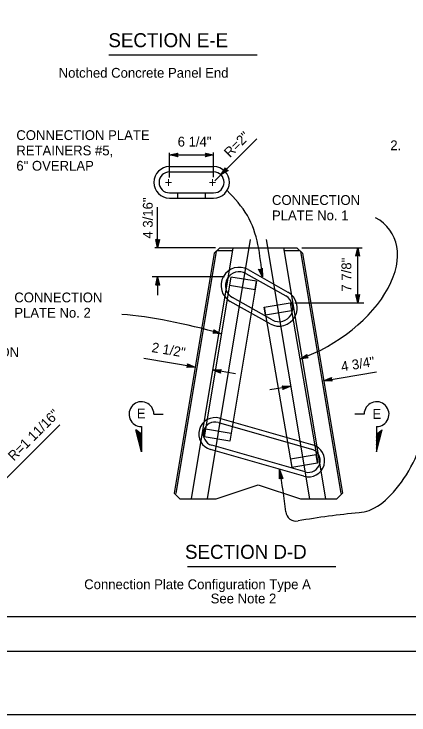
# Model space of a CAD drawing. Extents: x -894 to 866, y -476 to 714.
# Drawn here: x 61 to 343, y -476 to 24 of the extents above; entities that cross this region are included whole.
import ezdxf

# ---------------------------------------------------------------- set-up
doc = ezdxf.new("R2010")
doc.units = 0
for name, color, linetype in [('10 Sheet Format', 7, 'Continuous'), ('56 Stage 3 Anno', 7, 'Continuous'), ('57 Undefined', 7, 'Continuous'), ('60 Nongeo Data', 7, 'Continuous')]:
    doc.layers.add(name, color=color, linetype=linetype)

msp = doc.modelspace()

# ---------------------------------------------------------------- linework, layer by layer
at = {"layer": '10 Sheet Format'}
for p, q in [((-438.75, -406.04), (199.07, -406.04)), ((198.77, -406.04), (811.55, -406.04))]:
    msp.add_line(p, q, dxfattribs=at)
for points in [[(-894.04, 713.56), (865.96, 713.56), (865.96, -476.44), (-894.04, -476.44)], [(-863.43, 668.96), (836.57, 668.96), (836.57, -431.04), (-863.43, -431.04)], [(-863.43, 668.96), (836.57, 668.96), (836.57, -431.04), (-863.43, -431.04)]]:
    msp.add_lwpolyline(points, close=True, dxfattribs=at)
at = {"layer": '56 Stage 3 Anno'}
for p, q in [((208.48, -90.96), (234.15, -65.3)), ((203.2, -92.49), (203.2, -75.01)), ((171.71, -92.79), (171.71, -75.23)), ((171.71, -76.67), (177.61, -75.36)), ((171.71, -76.67), (203.2, -76.67)), ((177.61, -77.99), (171.71, -76.67)), ((171.71, -76.67), (171.71, -76.67)), ((177.4, -77.64), (173.07, -76.67)), ((173.08, -76.67), (177.38, -75.72)), ((174.43, -76.67), (177.21, -76.06)), ((177.17, -77.29), (174.43, -76.67)), ((175.79, -76.68), (176.98, -76.41)), ((177, -76.95), (175.79, -76.68)), ((177.61, -75.36), (176.83, -76.67)), ((176.83, -76.67), (177.61, -77.99)), ((177.61, -75.36), (177.61, -75.36)), ((177.61, -77.99), (177.61, -77.99)), ((198.09, -76.67), (197.3, -75.35)), ((197.3, -75.35), (197.3, -75.35)), ((197.3, -75.35), (203.2, -76.67)), ((203.2, -76.67), (197.3, -77.98)), ((197.3, -77.98), (198.09, -76.67)), ((197.3, -77.98), (197.3, -77.98)), ((197.51, -75.7), (201.85, -76.67)), ((201.83, -76.68), (197.53, -77.63)), ((200.48, -76.67), (197.7, -77.29)), ((197.74, -76.06), (200.48, -76.67)), ((197.91, -76.4), (199.12, -76.67)), ((199.12, -76.67), (197.93, -76.93)), ((203.2, -76.67), (203.2, -76.67)), ((208.48, -90.96), (211.73, -85.86)), ((213.59, -87.72), (208.48, -90.96)), ((213.19, -87.62), (209.44, -90)), ((209.45, -89.99), (211.82, -86.27)), ((210.41, -89.04), (211.94, -86.64)), ((212.78, -87.53), (210.41, -89.04)), ((211.37, -88.08), (212.02, -87.05)), ((212.42, -87.42), (211.37, -88.08)), ((211.73, -85.86), (211.73, -85.86)), ((211.73, -85.86), (212.1, -87.34)), ((212.1, -87.34), (213.59, -87.72)), ((213.59, -87.72), (213.59, -87.72)), ((204.14, -95.3), (208.48, -90.96)), ((208.48, -90.96), (208.48, -90.96)), ((163.19, -142.97), (163.19, -114.01)), ((161.86, -136.97), (161.86, -136.97)), ((164.53, -136.97), (164.53, -136.97)), ((229.41, -137.06), (198.57, -322.08)), ((240.83, -137.11), (271.66, -322.08)), ((204.51, -142.97), (161.17, -142.97)), ((163.19, -142.97), (163.19, -142.97)), ((266.22, -142.97), (309.35, -142.97)), ((304.81, -148.87), (306.13, -142.97)), ((305.16, -148.66), (306.13, -144.33)), ((306.13, -182.2), (306.13, -142.97)), ((306.13, -142.97), (306.13, -142.97)), ((306.13, -142.97), (307.44, -148.87)), ((306.14, -144.34), (307.09, -148.64)), ((306.13, -148.09), (304.81, -148.87)), ((304.81, -148.87), (304.81, -148.87)), ((305.52, -148.43), (306.13, -145.69)), ((305.86, -148.26), (306.13, -147.05)), ((306.13, -145.69), (306.75, -148.47)), ((306.13, -147.05), (306.39, -148.24)), ((307.44, -148.87), (306.13, -148.09)), ((307.44, -148.87), (307.44, -148.87)), ((238.02, -163.66), (235.34, -158.24)), ((235.34, -158.24), (235.34, -158.24)), ((235.34, -158.24), (236.8, -158.69)), ((237.69, -162.33), (235.74, -158.38)), ((237.37, -161.02), (236.11, -158.47)), ((237.05, -159.7), (236.51, -158.61)), ((236.8, -158.69), (237.89, -157.61)), ((237.02, -158.46), (237.05, -159.7)), ((237.31, -158.21), (237.37, -161.02)), ((237.6, -157.9), (237.69, -162.34)), ((237.89, -157.61), (237.89, -157.61)), ((237.89, -157.61), (238.02, -163.66)), ((210.88, -163.74), (159.44, -163.74)), ((163.19, -163.74), (163.19, -176.86)), ((163.19, -163.74), (163.19, -163.74)), ((238.02, -163.66), (238.02, -163.66)), ((161.85, -169.74), (161.85, -169.74)), ((164.52, -169.74), (164.52, -169.74)), ((306.13, -182.2), (304.82, -176.3)), ((304.82, -176.3), (304.82, -176.3)), ((304.82, -176.3), (306.13, -177.08)), ((306.13, -180.83), (305.18, -176.53)), ((306.14, -179.48), (305.52, -176.7)), ((306.14, -178.12), (305.87, -176.93)), ((306.13, -177.08), (307.45, -176.3)), ((307.45, -176.3), (306.13, -182.2)), ((307.1, -176.51), (306.13, -180.84)), ((306.75, -176.74), (306.14, -179.48)), ((306.41, -176.91), (306.14, -178.12)), ((307.45, -176.3), (307.45, -176.3)), ((261.26, -182.2), (310.37, -182.2)), ((306.13, -182.2), (306.13, -182.2)), ((202.68, -203.96), (203.8, -202.91)), ((208.72, -204.3), (202.68, -203.96)), ((202.68, -203.96), (202.68, -203.96)), ((207.4, -203.93), (203, -203.68)), ((206.11, -203.56), (203.26, -203.4)), ((203.8, -202.91), (203.39, -201.43)), ((203.39, -201.43), (203.39, -201.43)), ((203.39, -201.43), (208.72, -204.3)), ((203.5, -201.83), (207.42, -203.93)), ((204.8, -203.19), (203.58, -203.12)), ((203.63, -202.23), (206.11, -203.56)), ((203.71, -202.6), (204.8, -203.19)), ((208.72, -204.3), (208.72, -204.3)), ((264.72, -222.36), (269.8, -219.07)), ((266, -221.88), (269.71, -219.48)), ((267.27, -221.41), (269.66, -219.86)), ((269.8, -219.07), (269.52, -220.57)), ((269.8, -219.07), (269.8, -219.07)), ((190.09, -228.07), (153.32, -221.94)), ((270.72, -221.53), (264.72, -222.36)), ((264.72, -222.36), (264.72, -222.36)), ((270.4, -221.28), (266, -221.88)), ((270.06, -221.03), (267.27, -221.41)), ((268.55, -220.94), (269.57, -220.27)), ((269.77, -220.77), (268.55, -220.94)), ((269.52, -220.57), (270.72, -221.53)), ((270.72, -221.53), (270.72, -221.53)), ((184.05, -228.39), (185.04, -227.23)), ((190.09, -228.07), (184.05, -228.39)), ((184.05, -228.39), (184.05, -228.39)), ((188.74, -227.85), (184.34, -228.08)), ((185.04, -227.23), (184.48, -225.8)), ((184.48, -225.8), (184.48, -225.8)), ((184.48, -225.8), (190.09, -228.07)), ((187.41, -227.62), (184.57, -227.77)), ((184.64, -226.18), (188.75, -227.85)), ((184.81, -226.57), (187.41, -227.62)), ((186.07, -227.4), (184.85, -227.46)), ((184.92, -226.93), (186.07, -227.4)), ((190.09, -228.07), (190.09, -228.07)), ((202.52, -230.14), (208.56, -229.82)), ((218.88, -232.87), (202.52, -230.14)), ((208.13, -232.41), (202.52, -230.14)), ((202.52, -230.14), (202.52, -230.14)), ((203.87, -230.36), (208.27, -230.13)), ((208.56, -229.82), (207.57, -230.98)), ((208.56, -229.82), (208.56, -229.82)), ((207.98, -232.03), (203.86, -230.36)), ((205.2, -230.59), (208.05, -230.44)), ((207.81, -231.65), (205.2, -230.59)), ((206.54, -230.81), (207.76, -230.75)), ((207.69, -231.28), (206.54, -230.81)), ((207.57, -230.98), (208.13, -232.41)), ((208.13, -232.41), (208.13, -232.41)), ((281.77, -237.83), (319.43, -231.56)), ((281.77, -237.83), (287.38, -235.57)), ((287.81, -238.16), (281.77, -237.83)), ((281.77, -237.83), (281.77, -237.83)), ((287.54, -237.85), (283.11, -237.61)), ((283.12, -237.61), (287.21, -235.96)), ((284.45, -237.39), (287.09, -236.32)), ((287.26, -237.54), (284.45, -237.39)), ((285.79, -237.17), (286.92, -236.71)), ((287.03, -237.23), (285.79, -237.17)), ((287.38, -235.57), (286.82, -236.99)), ((286.82, -236.99), (287.81, -238.16)), ((287.38, -235.57), (287.38, -235.57)), ((287.81, -238.16), (287.81, -238.16)), ((243.41, -244.23), (258.27, -241.75)), ((253.22, -242.59), (252.23, -241.42)), ((252.23, -241.42), (252.23, -241.42)), ((252.23, -241.42), (258.27, -241.75)), ((252.5, -241.73), (256.93, -241.97)), ((258.27, -241.75), (252.66, -244.01)), ((252.66, -244.01), (253.22, -242.59)), ((252.66, -244.01), (252.66, -244.01)), ((252.78, -242.04), (255.59, -242.2)), ((256.92, -241.98), (252.83, -243.63)), ((255.59, -242.2), (252.95, -243.26)), ((253.01, -242.35), (254.25, -242.42)), ((254.25, -242.42), (253.12, -242.87)), ((258.27, -241.75), (258.27, -241.75)), ((54.11, -308.63), (93.37, -269.37)), ((251.32, -307.12), (250.21, -301.34)), ((250.37, -307.99), (250.21, -301.34)), ((250.21, -301.34), (252.52, -307.58)), ((251.92, -307.35), (250.21, -301.34)), ((250.21, -301.34), (250.85, -307.55)), ((250.61, -307.77), (250.21, -301.34)), ((250.21, -301.34), (251.08, -307.34)), ((251.62, -307.23), (250.21, -301.34)), ((250.21, -301.34), (252.22, -307.46)), ((250.85, -307.55), (250.37, -307.99)), ((250.85, -307.55), (251.32, -307.12)), ((251.32, -307.12), (251.92, -307.35)), ((251.92, -307.35), (252.52, -307.58))]:
    msp.add_line(p, q, dxfattribs=at)
for points in [[(164.53, -136.97), (163.19, -142.97), (161.86, -136.97), (162.22, -137.18), (163.19, -141.58), (164.18, -137.18), (163.82, -137.39), (163.2, -140.2), (162.57, -137.39), (162.93, -137.61), (163.2, -138.82), (163.47, -137.6), (163.19, -137.77), (161.86, -136.97), (163.19, -137.77)], [(161.85, -169.74), (163.19, -163.74), (164.52, -169.74), (164.17, -169.52), (163.2, -165.13), (162.21, -169.52), (162.56, -169.31), (163.19, -166.5), (163.82, -169.31), (163.46, -169.1), (163.19, -167.88), (162.92, -169.1), (163.19, -168.94), (164.52, -169.74), (163.19, -168.94)]]:
    msp.add_lwpolyline(points, close=True, dxfattribs=at)
for centre, radius, start, end in [((-97.79, -368.33), 354.39, 5.9918, 10.8973), ((262.08, -330.56), 7.46, 185.9918, 281.4791), ((375.69, -1008.41), 679.84, 95.79048, 99.49241)]:
    msp.add_arc(centre, radius, start, end, dxfattribs=at)
for centre, major_axis, ratio, start_param, end_param in [((262.87, -172.12), (-67.75, -39.37), 0.593909, 1.264268, 3.484912), ((210.67, -237.31), (118.69, -36.81), 0.250222, 1.664604, 2.307447), ((323.4, -276.71), (-21.93, -54.14), 0.486886, 0.197976, 2.025395)]:
    msp.add_ellipse(centre, major_axis=major_axis, ratio=ratio, start_param=start_param, end_param=end_param, dxfattribs=at)
msp.add_spline([(238.02, -163.66), (227.32, -119.96), (212.9, -101.99)], degree=3, dxfattribs=at)
at = {"layer": '57 Undefined'}
for p, q in [((128.43, -5.23), (234.37, -5.23)), ((160.52, -261.74), (167.26, -261.74)), ((167.26, -261.88), (167.26, -261.88)), ((310.71, -261.74), (303.97, -261.74)), ((303.99, -261.7), (303.99, -261.7)), ((151.66, -288.56), (147.66, -272.89)), ((151.66, -276.12), (147.66, -272.89)), ((151.66, -285.98), (148.49, -273.56)), ((151.66, -283.41), (149.32, -274.23)), ((151.66, -280.83), (150.14, -274.9)), ((151.58, -270.6), (151.58, -270.6)), ((151.66, -270.6), (151.66, -288.56)), ((319.58, -270.6), (319.58, -288.56)), ((319.58, -288.56), (323.57, -272.89)), ((319.58, -276.12), (323.57, -272.89)), ((319.58, -285.98), (322.75, -273.56)), ((319.58, -283.41), (321.92, -274.23)), ((319.58, -280.83), (321.09, -274.9)), ((319.65, -270.6), (319.65, -270.6)), ((151.66, -278.25), (150.97, -275.57)), ((319.58, -278.25), (320.26, -275.57)), ((184.52, -370.43), (290.46, -370.43))]:
    msp.add_line(p, q, dxfattribs=at)
for centre, start, end in [((151.66, -261.74), 359.9995, 270), ((319.58, -261.74), 270, 180.0005)]:
    msp.add_arc(centre, 8.87, start, end, dxfattribs=at)
at = {"layer": '60 Nongeo Data'}
for p, q in [((171.71, -85.06), (203.2, -85.06)), ((171.71, -88.8), (203.2, -88.8)), ((171.71, -103.77), (203.2, -103.77)), ((177.61, -107.46), (177.61, -103.72)), ((197.3, -107.46), (197.3, -103.72)), ((171.71, -107.51), (203.2, -107.51)), ((217.05, -142.97), (187.19, -322.1)), ((207.56, -142.97), (203.62, -146.9)), ((205.59, -144.94), (216.72, -144.94)), ((207.56, -142.97), (262.68, -142.97)), ((253.19, -142.97), (283.04, -322.1)), ((253.51, -144.94), (264.65, -144.94)), ((262.68, -142.97), (266.61, -146.9)), ((203.62, -146.9), (175.08, -318.17)), ((205.06, -145.47), (176.24, -318.36)), ((265.18, -145.47), (293.99, -318.36)), ((266.61, -146.9), (295.16, -318.17)), ((227.86, -158.58), (256.27, -174.57)), ((215.47, -163.83), (196.44, -277.97)), ((215.47, -163.83), (214.5, -169.65)), ((233.91, -166.9), (215.47, -163.83)), ((226.31, -161.33), (254.73, -177.32)), ((214.5, -169.65), (232.94, -172.73)), ((233.91, -166.9), (214.89, -281.05)), ((232.94, -172.73), (233.91, -166.9)), ((245.07, -194.47), (216.66, -178.48)), ((243.53, -197.22), (215.11, -181.23)), ((239.38, -185.28), (257.83, -182.2)), ((257.79, -182.21), (277.54, -296.66)), ((257.83, -182.2), (258.8, -188.03)), ((239.35, -185.28), (259.1, -299.73)), ((240.35, -191.1), (239.38, -185.28)), ((258.8, -188.03), (240.35, -191.1)), ((207.44, -264.63), (274.07, -283.67)), ((206.58, -267.66), (273.2, -286.7)), ((196.44, -277.97), (197.41, -272.15)), ((197.41, -272.15), (215.86, -275.22)), ((214.89, -281.05), (196.44, -277.97)), ((215.86, -275.22), (214.89, -281.05)), ((268.55, -302.98), (201.92, -283.93)), ((201.92, -283.93), (201.92, -283.93)), ((200.1, -286.5), (200.1, -286.5)), ((267.68, -306.01), (201.06, -286.96)), ((276.53, -290.71), (258.09, -293.78)), ((258.09, -293.78), (259.06, -299.61)), ((277.5, -296.53), (276.53, -290.71)), ((259.06, -299.61), (277.5, -296.53)), ((205, -322.1), (235.12, -312.26)), ((235.12, -312.26), (265.24, -322.1)), ((175.08, -318.17), (179.01, -322.1)), ((291.22, -322.1), (295.16, -318.17)), ((179.01, -322.1), (205, -322.1)), ((265.24, -322.1), (291.22, -322.1))]:
    msp.add_line(p, q, dxfattribs=at)
for centre, radius, start, end in [((171.71, -96.28), 11.22, 90.0242, 269.9758), ((171.71, -96.28), 7.48, 90.0242, 269.9758), ((203.22, -96.28), 11.22, 269.877, 89.6497), ((203.22, -96.28), 7.48, 269.877, 89.6497), ((221.48, -169.9), 12.99, 60.6299, 240.6299), ((221.48, -169.9), 9.84, 60.6299, 240.6299), ((249.9, -185.9), 12.99, 240.6299, 60.6299), ((249.9, -185.9), 9.84, 240.6299, 60.6299), ((204.25, -275.79), 11.61, 74.0455, 254.0455), ((204.25, -275.79), 8.46, 74.0455, 254.0455), ((270.87, -294.84), 11.61, 254.0455, 74.0455), ((270.87, -294.84), 8.46, 254.0455, 74.0455)]:
    msp.add_arc(centre, radius, start, end, dxfattribs=at)

# ---------------------------------------------------------------- texts
at = {"layer": '56 Stage 3 Anno'}
for p in [(168.24, -99.72), (199.73, -99.72)]:
    msp.add_text('+', height=7, dxfattribs=at).set_placement(p)
at = {"layer": '57 Undefined'}
for s, height, p in [('SECTION E-E', 10, (128.09, 0.21)), ('Notched Concrete Panel End', 7, (92.57, -21.58)), ('CONNECTION PLATE ', 7, (62.35, -66.07)), ('6 1/4"', 7, (177.54, -70.72)), ('RETAINERS #5, ', 7, (62.35, -77.01)), ('2.', 7, (329.37, -73.34)), ('6" OVERLAP', 7, (62.35, -87.94)), ('CONNECTION', 7, (244.88, -112.4)), ('PLATE No. 1', 7, (244.88, -123.33)), ('CONNECTION', 7, (60.89, -181.91)), ('PLATE No. 2', 7, (60.89, -192.85)), ('CONNECTION', 7, (1.38, -220.96)), ('E', 7, (148.38, -264.72)), ('E', 7, (316.63, -265.06)), ('SECTION D-D', 10, (182.77, -365)), ('Connection Plate Configuration Type A', 7, (110.8, -386.65)), ('See Note 2', 7, (201.11, -396.8))]:
    msp.add_text(s, height=height, dxfattribs=at).set_placement(p)
for s, rotation, p in [('R=2"', 45, (214.84, -78.97)), ('4 3/16"', 90, (159.72, -136.41)), ('7 7/8"', 90, (301.53, -174.23)), ('2 1/2"', 350.5375, (158.6, -217.32)), ('4 3/4"', 9.4623, (294.82, -231.34)), ('R=1 11/16"', 45, (60.53, -295.6))]:
    msp.add_text(s, height=7, rotation=rotation, dxfattribs=at).set_placement(p)

doc.saveas('drawing.dxf')
